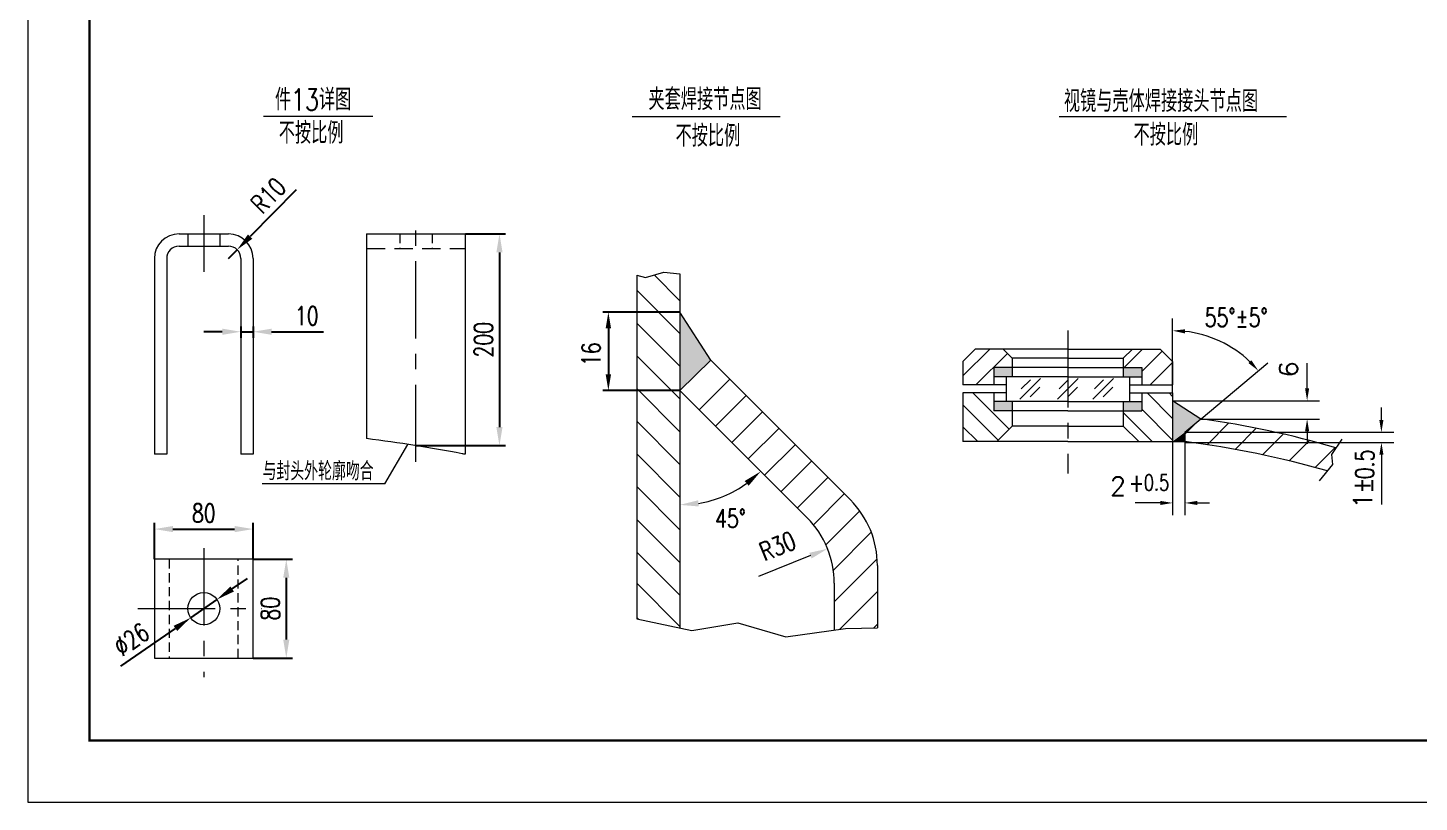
# Model space of a CAD drawing. Extents: x -17584 to -11284, y 1337 to 10247.
# Drawn here: x -17584 to -14200, y 1337 to 3219 of the extents above; entities that cross this region are included whole.
import ezdxf
from ezdxf.enums import TextEntityAlignment as Align

# ---------------------------------------------------------------- set-up
doc = ezdxf.new("R2010")
doc.units = 0
doc.header["$LTSCALE"] = 150
for name, pattern in [('CENTER', [2, 1.25, -0.25, 0.25, -0.25]), ('CONTINOUS', [0]), ('DASHED', [0.75, 0.5, -0.25])]:
    doc.linetypes.add(name, pattern=pattern)
doc.layers.get('0').update_dxf_attribs({"linetype": 'CONTINUOUS', "lineweight": 5})
for name, color, linetype, lineweight in [('K1', 4, 'CONTINUOUS', 5), ('ZXX', 3, 'CONTINOUS', 5), ('ZZ', 1, 'CONTINUOUS', 5), ('zzy', 7, 'DASHED', 5)]:
    doc.layers.add(name, color=color, linetype=linetype, lineweight=lineweight)
doc.styles.add('HZFS', font='simplex.shx', dxfattribs={"width": 0.75, "bigfont": 'hzfs.shx'})
doc.styles.get("Standard").update_dxf_attribs({"font": 'simplex.shx', "width": 0.75, "bigfont": 'hzfs.shx'})
doc.dimstyles.get("Standard").update_dxf_attribs({"dimtxt": 0.18, "dimasz": 0.18, "dimexe": 0.18, "dimexo": 0.0625, "dimgap": 0.09, "dimtad": 0, "dimtih": 1, "dimtoh": 1, "dimdec": 4, "dimzin": 0, "dimdsep": 46, "dimtxsty": 'Standard', "dimcen": 0.09, "dimadec": 0, "dimazin": 0, "dimtfac": 1, "dimtdec": 4, "dimtofl": 0, "dimtmove": 0, "dimatfit": 3, "dimfxl": 1, "dimtolj": 1, "dimtzin": 0, "dimarcsym": 0})

# ---------------------------------------------------------------- blocks, each defined once
blk = doc.blocks.new('*D48')
at = {"color": 4, "lineweight": -2}
for p, q in [((-16519.7, 2718.2), (-16421.7, 2718.2)), ((-16436.7, 2673.2), (-16436.7, 2248.4)), ((-16639.7, 2203.4), (-16421.7, 2203.4))]:
    blk.add_line(p, q, dxfattribs=at)
at = {"color": 4}
for points in [[(-16444.2, 2673.2), (-16429.2, 2673.2), (-16436.7, 2718.2)], [(-16444.2, 2248.4), (-16429.2, 2248.4), (-16436.7, 2203.4)]]:
    blk.add_solid(points, dxfattribs=at)
at = {"color": 4, "insert": (-16475.6, 2460.8), "char_height": 45, "attachment_point": 5, "rotation": 90}
blk.add_mtext('\\A1;200', dxfattribs=at)
blk = doc.blocks.new('*D49')
at = {"color": 4, "lineweight": -2}
for p, q in [((-17086.9, 1854.9), (-17049.9, 1880.5)), ((-17123.9, 1829.2), (-17187.9, 1784.8)), ((-17357.4, 1667.2), (-17224.9, 1759.1))]:
    blk.add_line(p, q, dxfattribs=at)
at = {"color": 4}
for points in [[(-17091.2, 1861.1), (-17082.6, 1848.7), (-17123.9, 1829.2)], [(-17229.2, 1765.3), (-17220.6, 1752.9), (-17187.9, 1784.8)]]:
    blk.add_solid(points, dxfattribs=at)
at = {"color": 4, "insert": (-17331.8, 1732.2), "char_height": 45, "attachment_point": 5, "rotation": 34.7605}
blk.add_mtext('\\A1;%%c26', dxfattribs=at)
blk = doc.blocks.new('*D50')
at = {"color": 4, "lineweight": -2}
for p, q in [((-17035.9, 1927), (-16940.2, 1927)), ((-16955.2, 1882), (-16955.2, 1732)), ((-17035.9, 1687), (-16940.2, 1687))]:
    blk.add_line(p, q, dxfattribs=at)
at = {"color": 4}
for points in [[(-16962.7, 1882), (-16947.7, 1882), (-16955.2, 1927)], [(-16962.7, 1732), (-16947.7, 1732), (-16955.2, 1687)]]:
    blk.add_solid(points, dxfattribs=at)
at = {"color": 4, "insert": (-16994, 1807), "char_height": 45, "attachment_point": 5, "rotation": 90}
blk.add_mtext('\\A1;80', dxfattribs=at)
blk = doc.blocks.new('*D51')
at = {"color": 4, "lineweight": -2}
for p, q in [((-17275.9, 1927), (-17275.9, 2015.5)), ((-17230.9, 2000.5), (-17080.9, 2000.5)), ((-17035.9, 1927), (-17035.9, 2015.5))]:
    blk.add_line(p, q, dxfattribs=at)
at = {"color": 4}
for points in [[(-17230.9, 2008), (-17230.9, 1993), (-17275.9, 2000.5)], [(-17080.9, 2008), (-17080.9, 1993), (-17035.9, 2000.5)]]:
    blk.add_solid(points, dxfattribs=at)
at = {"color": 4, "insert": (-17155.9, 2039.4), "char_height": 45, "attachment_point": 5}
blk.add_mtext('\\A1;80', dxfattribs=at)
blk = doc.blocks.new('*D52')
at = {"color": 4, "lineweight": -2}
for p, q in [((-17110.9, 2480.2), (-17155.9, 2480.2)), ((-17065.9, 2492.6), (-17065.9, 2465.2)), ((-17065.9, 2480.2), (-17035.9, 2480.2)), ((-17035.9, 2492.6), (-17035.9, 2465.2)), ((-16990.9, 2480.2), (-16865, 2480.2))]:
    blk.add_line(p, q, dxfattribs=at)
at = {"color": 4}
for points in [[(-17110.9, 2487.7), (-17110.9, 2472.7), (-17065.9, 2480.2)], [(-16990.9, 2487.7), (-16990.9, 2472.7), (-17035.9, 2480.2)]]:
    blk.add_solid(points, dxfattribs=at)
at = {"color": 4, "insert": (-16905.4, 2519.1), "char_height": 45, "attachment_point": 5}
blk.add_mtext('\\A1;10', dxfattribs=at)
blk = doc.blocks.new('*D53')
at = {"color": 4, "lineweight": -2}
for p, q in [((-16930.9, 2825.1), (-17043.2, 2711.6)), ((-17095.9, 2658.2), (-17074.8, 2679.6))]:
    blk.add_line(p, q, dxfattribs=at)
at = {"color": 4}
blk.add_solid([(-17048.5, 2716.8), (-17037.8, 2706.3), (-17074.8, 2679.6)], dxfattribs=at)
at = {"color": 4, "insert": (-16998.9, 2811.7), "char_height": 45, "attachment_point": 5, "rotation": 45.3359}
blk.add_mtext('\\A1;R10', dxfattribs=at)
blk = doc.blocks.new('*X99')
at = {"color": 0}
for p, q in [((367.09, 335.27), (368.91, 337.09)), ((365.09, 333.27), (367.09, 335.27)), ((370.39, 333.27), (371.56, 334.44)), ((363.96, 332.14), (365.09, 333.27)), ((366.61, 329.49), (370.39, 333.27)), ((369.26, 326.84), (374.21, 331.79)), ((371.91, 324.18), (376.86, 329.13)), ((374.57, 321.53), (379.52, 326.48)), ((377.22, 318.88), (382.17, 323.83)), ((379.87, 316.23), (384.82, 321.18)), ((382.47, 313.52), (387.47, 318.53)), ((384.5, 310.26), (389.99, 315.75)), ((385.71, 306.16), (391.86, 312.31)), ((385.86, 301), (392.82, 307.97)), ((386.7, 296.54), (392.86, 302.7)), ((392.26, 296.8), (392.86, 297.4))]:
    blk.add_line(p, q, dxfattribs=at)
blk = doc.blocks.new('*D100')
at = {"color": 4, "lineweight": -2}
for p, q in [((-15997.7, 2527.8), (-16185.3, 2527.8)), ((-16171.8, 2488.8), (-16171.8, 2376.3)), ((-15997.7, 2337.3), (-16185.3, 2337.3))]:
    blk.add_line(p, q, dxfattribs=at)
at = {"color": 4}
for points in [[(-16178.3, 2488.8), (-16165.3, 2488.8), (-16171.8, 2527.8)], [(-16178.3, 2376.3), (-16165.3, 2376.3), (-16171.8, 2337.3)]]:
    blk.add_solid(points, dxfattribs=at)
at = {"color": 7, "insert": (-16213.8, 2425.6), "char_height": 45, "attachment_point": 5, "rotation": 90, "style": 'HZFS'}
blk.add_mtext('\\A1;16', dxfattribs=at)
blk = doc.blocks.new('*X101')
at = {"color": 0}
for p, q in [((119.02, 83.66), (123.39, 88.03)), ((145.14, 85.03), (148.14, 88.03)), ((121.09, 82.2), (126.22, 87.33)), ((148.02, 84.38), (151.34, 87.7)), ((149.38, 82.2), (153.02, 85.84)), ((152.91, 82.2), (153.02, 82.31))]:
    blk.add_line(p, q, dxfattribs=at)
blk = doc.blocks.new('*X102')
at = {"color": 0}
for p, q in [((124.74, 73.25), (119.02, 78.97)), ((126.51, 75.02), (120.62, 80.91)), ((153.02, 76.79), (148.9, 80.91)), ((153.02, 80.33), (152.44, 80.91)), ((149.71, 73.03), (145.02, 77.72)), ((153.02, 73.26), (148.02, 78.26)), ((121.42, 73.03), (119.02, 75.44))]:
    blk.add_line(p, q, dxfattribs=at)
blk = doc.blocks.new('*X103')
at = {"color": 0}
for p, q in [((160.74, 176.65), (162.49, 178.4)), ((164.32, 174.92), (167.81, 178.42)), ((168.87, 174.17), (172.29, 177.59)), ((173.3, 173.3), (176.65, 176.65)), ((177.62, 172.32), (180.92, 175.61)), ((181.84, 171.23), (185.08, 174.47))]:
    blk.add_line(p, q, dxfattribs=at)

msp = doc.modelspace()

# ---------------------------------------------------------------- linework, layer by layer
for p, q in [((-17583.92645, 10246.59829), (-17583.92645, 1336.59829)), ((-15171.14741, 2316.59008), (-15121.0151, 2366.7224)), ((-15167.29524, 2341.37985), (-15145.21343, 2363.46166)), ((-15145.99218, 2321.99611), (-15122.47731, 2345.51097)), ((-15079.21124, 2316.59008), (-15029.07892, 2366.7224)), ((-15075.35907, 2341.37985), (-15053.27726, 2363.46166)), ((-15054.056, 2321.99611), (-15030.54114, 2345.51097)), ((-14993.24495, 2316.59008), (-14943.11264, 2366.7224)), ((-14989.39278, 2341.37985), (-14967.31097, 2363.46166)), ((-14968.08972, 2321.99611), (-14944.57485, 2345.51097)), ((-14730.77519, 2268.02539), (-14799.23025, 2312.58613)), ((-16715.34773, 2110.37085), (-16659.44616, 2206.44061)), ((-14387.88554, 2219.35971), (-14412.76181, 2182.07014)), ((-14412.76181, 2182.07014), (-14410.27418, 2157.21042)), ((-14410.27418, 2157.21042), (-14442.61333, 2117.43487)), ((-15595.1939, 1758.43239), (-15517.3055, 1760.65629)), ((-15740.16127, 1738.9202), (-15595.1939, 1758.43239)), ((-17583.92645, 1336.59829), (-11283.92645, 1336.59829))]:
    msp.add_line(p, q)
at = {"color": 1}
for p, q in [((-15075.37097, 3003.80084), (-14522.17859, 3003.80084)), ((-16102.68174, 2617.82585), (-16102.68174, 1782.04406)), ((-15997.68174, 2620.95245), (-15997.68174, 1759.93984)), ((-15922.69095, 2410.8323), (-15997.68174, 2527.77061)), ((-15279.23025, 2438.25777), (-15309.23025, 2408.25777)), ((-15054.23025, 2438.25777), (-15279.23025, 2438.25777)), ((-15189.23025, 2415.75777), (-15211.73025, 2438.25777)), ((-15054.23025, 2438.25777), (-14829.23025, 2438.25777)), ((-14919.23025, 2415.75777), (-14896.73025, 2438.25777)), ((-14829.23025, 2438.25777), (-14799.23025, 2408.25777)), ((-15997.68174, 2337.33067), (-15922.69095, 2410.8323)), ((-15922.69095, 2410.8323), (-15583.20648, 2071.34783)), ((-15309.23025, 2408.25777), (-15309.23025, 2350.83651)), ((-15054.23025, 2415.75777), (-15189.23025, 2415.75777)), ((-15189.23025, 2415.75777), (-15189.23025, 2370.75777)), ((-15054.23025, 2415.75777), (-14919.23025, 2415.75777)), ((-14919.23025, 2415.75777), (-14919.23025, 2370.75777)), ((-14799.23025, 2408.25777), (-14799.23025, 2350.83651)), ((-15054.23025, 2393.25777), (-15234.23025, 2393.25777)), ((-15234.23025, 2393.25777), (-15234.23025, 2350.83651)), ((-15054.23025, 2370.75777), (-15234.23025, 2370.75777)), ((-15204.23025, 2370.75777), (-15204.23025, 2310.75777)), ((-15054.23025, 2393.25777), (-14874.23025, 2393.25777)), ((-15054.23025, 2370.75777), (-14874.23025, 2370.75777)), ((-14904.23025, 2370.75777), (-14904.23025, 2310.75777)), ((-14874.23025, 2393.25777), (-14874.23025, 2350.83651)), ((-15997.68174, 2337.33067), (-15688.20648, 2027.85541)), ((-15204.23025, 2350.83651), (-15309.23025, 2350.83651)), ((-14904.23025, 2350.83651), (-14799.23025, 2350.83651)), ((-15204.23025, 2331.3905), (-15309.23025, 2331.3905)), ((-15309.23025, 2331.3905), (-15309.23025, 2213.25777)), ((-15234.23025, 2331.3905), (-15234.23025, 2288.25777)), ((-15054.23025, 2310.75777), (-15234.23025, 2310.75777)), ((-15189.23025, 2310.75777), (-15189.23025, 2250.75777)), ((-15054.23025, 2310.75777), (-14874.23025, 2310.75777)), ((-14919.23025, 2310.75777), (-14919.23025, 2250.75777)), ((-14904.23025, 2331.3905), (-14799.23025, 2331.3905)), ((-14874.23025, 2331.3905), (-14874.23025, 2288.25777)), ((-14799.23025, 2331.3905), (-14799.23025, 2213.25777)), ((-15054.23025, 2288.25777), (-15234.23025, 2288.25777)), ((-15054.23025, 2288.25777), (-14874.23025, 2288.25777)), ((-14769.23025, 2235.75777), (-14730.28944, 2268.43299)), ((-15189.23025, 2250.75777), (-15226.73025, 2213.25777)), ((-15054.23025, 2250.75777), (-15189.23025, 2250.75777)), ((-15054.23025, 2250.75777), (-14919.23025, 2250.75777)), ((-14919.23025, 2250.75777), (-14881.73025, 2213.25777)), ((-14769.23025, 2235.75777), (-14769.23025, 2211.02187)), ((-15054.23025, 2213.25777), (-15309.23025, 2213.25777)), ((-15054.23025, 2213.25777), (-14769.23025, 2213.25777)), ((-15517.3055, 1912.2488), (-15517.3055, 1760.65629)), ((-15622.3055, 1868.75638), (-15622.3055, 1754.78324))]:
    msp.add_line(p, q, dxfattribs=at)
at = {"color": 7}
for p, q in [((-16102.68174, 2617.82585), (-16081.61347, 2612.28202)), ((-16081.61347, 2612.28202), (-16036.65098, 2625.12738)), ((-16036.65098, 2625.12738), (-15997.68174, 2620.95245)), ((-16102.68174, 1782.04406), (-15969.16183, 1753.93593)), ((-15969.16183, 1753.93593), (-15856.5386, 1772.70558)), ((-15856.5386, 1772.70558), (-15740.16127, 1738.9202))]:
    msp.add_line(p, q, dxfattribs=at)
at = {"color": 0}
for p, q in [((-15997.68174, 2555.49523), (-16060.50035, 2618.31384)), ((-15997.68174, 2475.94572), (-16102.68174, 2580.94572)), ((-15997.68174, 2396.3962), (-16102.68174, 2501.3962)), ((-15997.68174, 2316.84669), (-16102.68174, 2421.84669)), ((-15997.68174, 2237.29718), (-16102.68174, 2342.29718)), ((-15997.68174, 2157.74767), (-16102.68174, 2262.74767)), ((-15997.68174, 2078.19815), (-16102.68174, 2183.19815)), ((-15997.68174, 1998.64864), (-16102.68174, 2103.64864)), ((-15997.68174, 1919.09913), (-16102.68174, 2024.09913)), ((-15997.68174, 1839.54961), (-16102.68174, 1944.54961)), ((-15997.68174, 1763.75566), (-16102.68174, 1868.75566)), ((-16098.36686, 1781.13571), (-16102.68174, 1785.45059))]:
    msp.add_line(p, q, dxfattribs=at)
at = {"color": 4, "linetype": 'ByBlock'}
for p, q in [((-14799.23025, 2332.328), (-14799.23025, 2512.81277)), ((-14730.05703, 2268.62801), (-14567.71018, 2404.85319)), ((-14472.09736, 2372.58613), (-14472.09736, 2403.93613)), ((-14472.09736, 2342.58613), (-14472.09736, 2372.58613)), ((-14798.29275, 2312.58613), (-14442.09736, 2312.58613)), ((-14729.83769, 2268.02539), (-14442.09736, 2268.02539)), ((-14291.40521, 2265.75777), (-14291.40521, 2295.75777)), ((-14768.29275, 2235.75777), (-14261.40521, 2235.75777)), ((-14472.09736, 2238.02539), (-14472.09736, 2208.02539)), ((-14799.23025, 2212.32027), (-14799.23025, 2033.98648)), ((-14769.23025, 2218.15854), (-14769.23025, 2033.98648)), ((-14768.29275, 2211.02187), (-14261.40521, 2211.02187)), ((-14291.40521, 2181.02187), (-14291.40521, 2151.02187)), ((-14291.40521, 2151.02187), (-14291.40521, 2060.24931)), ((-14859.23025, 2063.98648), (-14890.58025, 2063.98648)), ((-14829.23025, 2063.98648), (-14859.23025, 2063.98648)), ((-14739.23025, 2063.98648), (-14709.23025, 2063.98648)), ((-15680.29489, 1935.89398), (-15806.49612, 1885.16159))]:
    msp.add_line(p, q, dxfattribs=at)
at = {"linetype": 'CENTER'}
msp.add_line((-15054.23025, 2483.55068), (-15054.23025, 2135.28867), dxfattribs=at)
at = {"color": 4, "linetype": 'ByBlock'}
for centre, radius, start, end in [((-14799.23025, 2210.58478), 272.22798, 46.31729462, 83.68270538), ((-15997.68174, 2337.33067), 278.01068, 279.28429448, 305.71570552)]:
    msp.add_arc(centre, radius, start, end, dxfattribs=at)
at = {"color": 1}
for centre, radius, start, end in [((-15054.23025, -50.36785), 2341.31907, 73.82393231, 82.04714368), ((-15054.23025, -50.36785), 2281.31907, 73.93133606, 82.82341803), ((-15742.3055, 1912.2488), 225, 0, 45), ((-15847.3055, 1868.75638), 225, 0, 45)]:
    msp.add_arc(centre, radius, start, end, dxfattribs=at)
for points in [[(-15997.68174, 2337.33067), (-15922.69095, 2410.8323), (-15997.68174, 2527.77061)], [(-15234.23025, 2393.25777), (-15189.23025, 2393.25777), (-15189.23025, 2370.75777)], [(-15234.23025, 2393.25777), (-15234.23025, 2370.75777), (-15189.23025, 2370.75777)], [(-14874.23025, 2393.25777), (-14874.23025, 2370.75777), (-14919.23025, 2370.75777)], [(-14874.23025, 2393.25777), (-14919.23025, 2393.25777), (-14919.23025, 2370.75777)], [(-15234.23025, 2288.25777), (-15234.23025, 2310.75777), (-15189.23025, 2310.75777)], [(-15234.23025, 2288.25777), (-15189.23025, 2288.25777), (-15189.23025, 2310.75777)], [(-14874.23025, 2288.25777), (-14919.23025, 2288.25777), (-14919.23025, 2310.75777)], [(-14874.23025, 2288.25777), (-14874.23025, 2310.75777), (-14919.23025, 2310.75777)], [(-14799.23025, 2312.58613), (-14730.28944, 2268.43299), (-14769.23025, 2235.75777)], [(-14769.23025, 2235.75777), (-14769.23025, 2235.75777), (-14799.23025, 2312.58613), (-14799.23025, 2213.25777)], [(-14799.23025, 2312.58613), (-14799.23025, 2213.25777), (-14799.23025, 2213.25777), (-14769.23025, 2213.25777)], [(-14799.23025, 2213.25777), (-14769.23025, 2213.25777), (-14769.23025, 2235.75777)]]:
    msp.add_solid(points)
at = {"color": 4, "linetype": 'ByBlock'}
for points in [[(-14769.55133, 2476.16734), (-14769.00032, 2486.15214), (-14799.23025, 2482.81277)], [(-14607.56483, 2410.87354), (-14614.85945, 2404.03333), (-14590.69151, 2385.56956)], [(-14477.09736, 2342.58613), (-14467.09736, 2342.58613), (-14472.09736, 2312.58613)], [(-14477.09736, 2238.02539), (-14467.09736, 2238.02539), (-14472.09736, 2268.02539)], [(-14296.40521, 2265.75777), (-14286.40521, 2265.75777), (-14291.40521, 2235.75777)], [(-14296.40521, 2181.02187), (-14286.40521, 2181.02187), (-14291.40521, 2211.02187)], [(-15840.24586, 2117.32236), (-15830.53247, 2105.89214), (-15801.0985, 2140.74743)], [(-15952.22236, 2055.48653), (-15953.43635, 2070.43733), (-15997.68174, 2059.31998)], [(-14829.23025, 2068.98648), (-14829.23025, 2058.98648), (-14799.23025, 2063.98648)], [(-14739.23025, 2068.98648), (-14739.23025, 2058.98648), (-14769.23025, 2063.98648)], [(-15677.49749, 1928.9352), (-15683.09229, 1942.85276), (-15638.54224, 1952.67838)]]:
    msp.add_solid(points, dxfattribs=at)
at = {"layer": 'K1', "const_width": 6}
msp.add_lwpolyline([(-11433.92645, 1486.59829), (-11433.92645, 9871.59829), (-17433.92645, 9871.59829), (-17433.92645, 1486.59829)], close=True, dxfattribs=at)
at = {"layer": 'ZXX', "linetype": 'CENTER'}
for p, q in [((-17155.89398, 2763.25897), (-17155.89398, 2626.27671)), ((-16639.72425, 2164.05701), (-16639.72425, 2758.71013)), ((-17155.89398, 1953.78397), (-17155.89398, 1640.5788)), ((-17315.97286, 1806.99773), (-17015.51963, 1806.99773))]:
    msp.add_line(p, q, dxfattribs=at)
at = {"layer": 'ZZ'}
for p, q in [((-16745.01849, 3003.80084), (-17010.41937, 3003.80084)), ((-16114.09863, 3003.80084), (-15753.7638, 3003.80084)), ((-17216.19939, 2718.2262), (-17095.89398, 2718.2262)), ((-17194.89398, 2718.2262), (-17194.89398, 2688.2262)), ((-17116.89398, 2718.2262), (-17116.89398, 2688.2262)), ((-16760.02967, 2718.2262), (-16760.02967, 2220.36481)), ((-16759.72425, 2718.2262), (-16519.72425, 2718.2262)), ((-16519.72425, 2718.2262), (-16519.72425, 2182.24108)), ((-17216.19939, 2688.2262), (-17095.89398, 2688.2262)), ((-17276.19939, 2658.2262), (-17276.19939, 2182.24108)), ((-17246.19939, 2658.2262), (-17246.19939, 2182.24108)), ((-17065.89398, 2658.2262), (-17065.89398, 2182.24108)), ((-17035.89398, 2658.2262), (-17035.89398, 2182.24108)), ((-17246.19939, 2182.24108), (-17276.19939, 2182.24108)), ((-17035.89398, 2182.24108), (-17065.89398, 2182.24108)), ((-16715.34773, 2110.37085), (-17013.52497, 2110.37085))]:
    msp.add_line(p, q, dxfattribs=at)
msp.add_lwpolyline([(-17275.89398, 1926.99773), (-17275.89398, 1686.99773), (-17035.89398, 1686.99773), (-17035.89398, 1926.99773)], close=True, dxfattribs=at)
msp.add_circle((-17155.89398, 1806.99773), 39, dxfattribs=at)
for centre, radius, start, end in [((-17216.19939, 2658.2262), 60, 90, 180), ((-17095.89398, 2658.2262), 60, 0, 90), ((-17216.19939, 2658.2262), 30, 90, 180), ((-17095.89398, 2658.2262), 30, 0, 90)]:
    msp.add_arc(centre, radius, start, end, dxfattribs=at)
msp.add_open_spline([(-16519.72425, 2182.24108), (-16522.29742, 2182.74102), (-16524.87257, 2183.23826), (-16603.45276, 2198.31754), (-16681.16554, 2210.55306), (-16760.02967, 2220.36481)], degree=3, knots=[4.34177388556, 4.34177388556, 4.34177388556, 4.34177388556, 4.34593132004, 4.34593132004, 4.46854019386, 4.46854019386, 4.46854019386, 4.46854019386], dxfattribs=at)
at = {"layer": 'zzy', "ltscale": 0.3}
for p, q in [((-16678.72425, 2718.2262), (-16678.72425, 2682.2262)), ((-16600.72425, 2718.2262), (-16600.72425, 2682.2262)), ((-17239.89398, 1926.99773), (-17239.89398, 1686.99773)), ((-17071.89398, 1686.99773), (-17071.89398, 1926.99773))]:
    msp.add_line(p, q, dxfattribs=at)
at = {"layer": 'zzy', "ltscale": 0.6}
msp.add_line((-16759.72425, 2682.2262), (-16519.72425, 2682.2262), dxfattribs=at)

# ---------------------------------------------------------------- block references
at = {"xscale": 15, "yscale": 15, "zscale": 15}
for name, p in [('*X101', (-17094.47981, 1117.79182)), ('*X99', (-21410.1662, -2691.65503)), ('*X102', (-17094.47981, 1117.79182)), ('*X103', (-17180.30294, -418.19961))]:
    msp.add_blockref(name, p, dxfattribs=at)

# ---------------------------------------------------------------- texts
at = {"style": 'HZFS', "width": 0.75}
for s, height, p in [('件13详图', 52.5, (-16982.8186, 3044.43624)), ('不按比例', 52.5, (-16973.56241, 2963.67401)), ('与封头外轮廓吻合 ', 45, (-17012.79754, 2141.28726))]:
    msp.add_text(s, height=height, dxfattribs=at).set_placement(p, align=Align.MIDDLE_LEFT)
at = {"width": 0.75}
for s, p in [('夹套焊接节点图', (-15936.50376, 3019.23515)), ('不按比例', (-15929.58757, 2930.41025))]:
    msp.add_text(s, height=52.5, dxfattribs=at).set_placement(p, align=Align.CENTER)
at = {"style": 'HZFS', "width": 0.75}
for s, height, p in [('视镜与壳体焊接接头节点图', 52.5, (-15063.75838, 3014.59813)), ('不按比例', 52.5, (-14894.4474, 2932.87158)), ('55%%d%%p5%%d', 45, (-14721.29409, 2492.20366)), ('0.5', 38.475, (-14869.32945, 2094.33673)), ('+', 45, (-14906.19526, 2091.22452))]:
    msp.add_text(s, height=height, dxfattribs=at).set_placement(p)
at = {"color": 7, "linetype": 'ByBlock', "style": 'HZFS'}
for s, p in [('6', (-14517.09736, 2388.93613)), ('1', (-14336.40521, 2069.54632))]:
    msp.add_text(s, height=45, rotation=90, dxfattribs=at).set_placement(p, align=Align.MIDDLE_CENTER)
at = {"style": 'HZFS', "width": 0.75}
for s, p in [('0.5', (-14309.62827, 2121.66566)), ('+', (-14317.7173, 2087.31009)), ('-', (-14293.45018, 2087.3101))]:
    msp.add_text(s, height=45, rotation=90, dxfattribs=at).set_placement(p)
at = {"color": 7, "linetype": 'ByBlock', "style": 'HZFS'}
msp.add_text('2', height=45, dxfattribs=at).set_placement((-14932.20355, 2104.94465), align=Align.MIDDLE_CENTER)
at = {"color": 7, "linetype": 'ByBlock', "width": 0.75}
msp.add_text('45%%d', height=45.07125, dxfattribs=at).set_placement((-15874.7185, 2026.45735), align=Align.MIDDLE_CENTER)
msp.add_text('R30', height=45.07125, rotation=21.89993121, dxfattribs=at).set_placement((-15760.06422, 1959.22363), align=Align.MIDDLE_CENTER)

# ---------------------------------------------------------------- dimensions: what is measured, and where the dimension line sits
dim = msp.add_radius_dim(center=(-17095.89398, 2658.2262), mpoint=(-17074.80551, 2679.5634), text='R10', dimstyle='Standard', override={"dimscale": 15, "dimtxt": 3, "dimasz": 3, "dimexe": 1, "dimexo": 0, "dimgap": 1.09, "dimtad": 1, "dimtih": 0, "dimtoh": 0, "dimdec": 0, "dimclrd": 4, "dimclre": 4, "dimclrt": 4, "dimtdec": 0, "dimtofl": 1})
dim.commit()
dim.dimension.update_dxf_attribs({"geometry": '*D53', "text_midpoint": (-16998.8702, 2811.66152)})
for base, p1, p2, text, picture, middle in [((-16436.71151, 2203.37401), (-16519.72425, 2718.2262), (-16639.72425, 2203.37401), '200', '*D48', (-16475.56151, 2460.8001)), ((-16955.15013, 1686.99773), (-17035.89398, 1926.99773), (-17035.89398, 1686.99773), '80', '*D50', (-16994.00013, 1806.99773))]:
    dim = msp.add_linear_dim(base=base, p1=p1, p2=p2, angle=90, text=text, dimstyle='Standard', override={"dimscale": 15, "dimtxt": 3, "dimasz": 3, "dimexe": 1, "dimexo": 0, "dimgap": 1.09, "dimtad": 1, "dimtih": 0, "dimtoh": 0, "dimdec": 0, "dimclrd": 4, "dimclre": 4, "dimclrt": 4, "dimtdec": 0, "dimtofl": 1})
    dim.commit()
    dim.dimension.update_dxf_attribs({"geometry": picture, "text_midpoint": middle})
dim = msp.add_linear_dim(base=(-17035.89398, 2480.24382), p1=(-17065.89398, 2492.60686), p2=(-17035.89398, 2492.60686), text='10', dimstyle='Standard', override={"dimscale": 15, "dimtxt": 3, "dimasz": 3, "dimexe": 1, "dimexo": 0, "dimgap": 1.09, "dimtad": 1, "dimtih": 0, "dimtoh": 0, "dimdec": 0, "dimclrd": 4, "dimclre": 4, "dimclrt": 4, "dimtdec": 0, "dimtofl": 1})
dim.commit()
dim.dimension.update_dxf_attribs({"geometry": '*D52', "text_midpoint": (-16905.43684, 2519.09382)})
dim = msp.add_linear_dim(base=(-16171.757, 2337.33067), p1=(-15997.68174, 2527.77061), p2=(-15997.68174, 2337.33067), angle=90, text='16', dimstyle='Standard', override={"dimtxt": 45, "dimasz": 39, "dimexe": 13.5, "dimexo": 0, "dimgap": 19.5, "dimtad": 1, "dimtih": 0, "dimtoh": 0, "dimzin": 8, "dimtxsty": 'HZFS', "dimcen": 0, "dimclrd": 4, "dimclre": 4, "dimclrt": 7, "dimtfac": 0.7, "dimtofl": 1, "dimatfit": 2})
dim.commit()
dim.dimension.update_dxf_attribs({"geometry": '*D100', "text_midpoint": (-16171.757, 2425.55623), "dimtype": 160})
dim = msp.add_linear_dim(base=(-17035.89398, 2000.51855), p1=(-17275.89398, 1926.99773), p2=(-17035.89398, 1926.99773), text='80', dimstyle='Standard', override={"dimscale": 15, "dimtxt": 3, "dimasz": 3, "dimexe": 1, "dimexo": 0, "dimgap": 1.09, "dimtad": 1, "dimtih": 0, "dimtoh": 0, "dimdec": 0, "dimclrd": 4, "dimclre": 4, "dimclrt": 4, "dimtdec": 0, "dimtofl": 1})
dim.commit()
dim.dimension.update_dxf_attribs({"geometry": '*D51', "text_midpoint": (-17155.89398, 2000.51855), "dimtype": 160})
dim = msp.add_diameter_dim_2p(p1=(-17123.85383, 1829.23347), p2=(-17187.93413, 1784.76198), text='%%c26', dimstyle='Standard', override={"dimscale": 15, "dimtxt": 3, "dimasz": 3, "dimexe": 1, "dimexo": 0, "dimgap": 1.09, "dimtad": 1, "dimtih": 0, "dimtoh": 0, "dimdec": 0, "dimclrd": 4, "dimclre": 4, "dimclrt": 4, "dimtdec": 0, "dimtofl": 1})
dim.commit()
dim.dimension.update_dxf_attribs({"geometry": '*D49', "text_midpoint": (-17331.78413, 1732.21971)})

doc.saveas('drawing.dxf')
